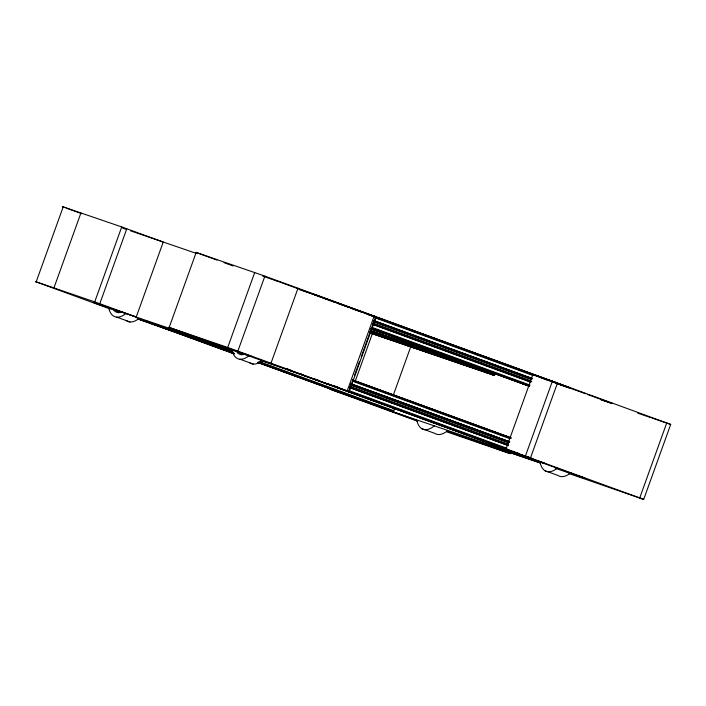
<?xml version="1.0" encoding="UTF-8"?>
<svg xmlns="http://www.w3.org/2000/svg" width="706" height="706" viewBox="0 0 706 706"><rect width="100%" height="100%" fill="white"/><g stroke="black" fill="none" stroke-linecap="round" stroke-linejoin="round"><path stroke-width="1.06" d="M487.211 370.712C488.102 372.636 489.787 374.162 484.766 371.806L484.616 370.588L369.909 331.405M488.852 371.029L488.34 371.877L485.657 370.968L485.04 369.397M495.038 374.392L494.147 375.23C488.826 373.889 490.997 373.518 492.956 372.812M495.109 373.748L493.988 374.012L491.544 373.121L491.676 371.956M289.186 369.626L290.554 370.615L291.251 370.182M542.111 462.006L542.164 462.554L543.814 462.933M110.392 309.043L35.3 281.57L36.182 281.853L63.196 206.884L122.297 227.129L163.236 242.052L136.223 317.02L93.669 302.424L119.464 311.849M36.182 281.853L53.93 287.907L80.934 212.938M53.93 287.907L94.71 301.894L121.723 226.926M136.223 317.02L99.802 303.712L126.806 228.744M349.126 391.768L347.149 391.018L374.154 316.05L376.139 316.791L349.126 391.768L168.734 327.284L169.175 327.425L196.18 252.457L263.047 275.464L670.7 424.43L643.695 499.407L569.071 473.558M169.175 327.425L227.703 347.467L254.707 272.498M643.695 499.407L237.869 351.103L264.882 276.134M270.989 363.184L298.003 288.216M349.055 390.594L353.124 379.298M354.606 375.195L359.416 361.843M361.269 356.706L369.406 334.115M370.147 332.058L375.698 316.65L376.139 316.791M355.074 381.646L372.459 333.373M381.399 331.485L381.496 332.517L383.94 333.417L385.061 333.153L371.506 328.519M393.445 394.778L410.98 346.081M257.399 362.372L392.968 411.783L394.954 408.006M555.225 468.21L585.336 478.518L505.867 449.484L532.871 374.515L556.54 382.696M505.867 449.484L525.37 456.182L552.374 381.214M530.453 458L557.458 383.031M639.733 497.915L666.738 422.947M315.9 295.426L317.603 295.487L317.876 296.246M568.824 387.815L570.527 387.868M378.645 330.946L375.61 330.373L374.921 329.446M140.741 318.971L140.044 319.394L138.641 318.847M287.677 369.37L285.868 368.832L543.479 462.995M390.091 410.539L388.282 410.001M378.751 318.812L379.872 318.547L367.358 314.267M385.308 320.798L385.75 320.692L375.018 316.95M416.09 348.42L387.832 338.35M565.718 386.411L567.368 386.791L567.421 387.338L556.434 383.287M538.74 460.718L539.013 461.477L540.461 461.9M670.7 424.43L652.079 418.058M63.196 206.884L62.304 206.593L64.678 207.502M196.18 252.457L195.738 252.316L216.945 260.064M137.997 318.653L232.821 350.917M260.532 360.387L290.748 370.668M388.406 410.23L544.282 463.304M446.907 431.128L540.69 463.03M569.866 472.958L576.114 475.085M578.196 475.8L583.412 477.574M446.474 431.022L540.258 462.933M570.474 473.214L575.69 474.979M577.773 475.694L584.021 477.821M122.747 228.17L125.924 229.265M130.513 230.809L196.1 253.304M262.738 276.152L277.926 281.394M299.353 289.592L316.623 295.558M356.186 309.969L375.698 316.65M375.098 317.118L388.203 321.592M378.425 318.38L381.549 319.447M488.499 358.798L495.797 361.295M564.341 386.156L569.548 387.938M600.956 399.596L611.978 403.417M600.921 399.64L612.349 403.541L587.577 394.495M637.8 413.178L651.064 417.714M386.694 333.753L397.116 337.318M370.791 328.599L396.975 337.53M400.108 338.598L405.323 340.38M370.765 328.775L384.523 333.444M371.065 328.961L383.94 333.417M371.382 330.576L472.526 365.126M475.659 366.193L478.783 367.261M491.5 372L488.375 370.932L491.447 372.08M370.262 330.867L484.969 370.041M478.659 368.073L482.833 369.503M486.602 370.835L489.893 371.974M478.783 368.232L482.957 369.653M486.725 370.977L491.297 372.503M478.58 368.373L482.295 369.626M486.46 371.047L491.27 372.759M486.628 371.259L489.752 372.327M478.659 368.656L481.854 369.723M486.328 371.338L491.358 372.98M486.302 371.418L491.244 373.147M486.328 371.603L491.076 373.183M369.838 332.049L484.537 371.232M370.95 332.729L494.685 374.939M370.059 332.623L490.838 373.942M369.847 332.8L494.147 375.23M369.476 332.808L493.565 375.204M173.138 331.458L137.202 318.83M349.894 396.022L329.94 389.2L417.405 421.155M447.022 431.084L510.341 453.684L446.924 431.922M227.703 347.467L237.869 351.103M94.71 301.894L99.802 303.712M525.37 456.182L529.535 457.664M314.17 294.34L569.212 387.417M313.835 294.402L570.748 388.123M276.717 280.926L585.512 393.745M316.932 295.805L320.03 296.935M322.766 297.967L327.919 299.847M330.355 300.703L335.518 302.592M338.245 303.624L343.407 305.504M343.778 305.61L348.932 307.489M351.667 308.522L358.895 311.161M359.257 311.267L362.354 312.396M367.155 314.179L374.374 316.817M378.504 318.327L389.862 322.474M393.992 323.983L403.285 327.381M407.415 328.89L418.773 333.038M422.894 334.538L434.252 338.695M438.382 340.195L449.74 344.343M451.805 345.102L465.228 350M467.293 350.758L474.882 353.494M475.544 353.777L494.129 360.563M496.556 361.419L509.617 366.22M512.044 367.076L525.096 371.877M525.467 371.974L556.072 383.19M375.68 317.356L533.63 375.054M540.858 377.692L548.085 380.331M556.346 383.349L563.564 385.988M224.031 262.65L233.139 265.977M375.548 317.982L532.456 375.292M66.267 208.085L81.737 213.733M374.542 320.762L531.98 378.328M373.942 320.877L532.377 378.672M373.774 320.956L532.236 378.822M434.049 343.151L436.361 343.963M434.366 343.469L436.432 344.219M373.536 321.354L531.477 379.051M373.342 321.804L531.283 379.501M372.856 323.145L530.806 380.843M372.715 323.613L531.697 381.681M372.786 324.107L531.036 381.805M372.653 324.072L530.594 381.761M373.147 324.654L530.056 381.964M372.141 327.434L530.091 385.123M371.85 327.999L528.768 385.317M376.739 329.914L383.967 332.552M390.162 334.812L397.39 337.459M405.65 340.469L412.878 343.107M421.129 346.125L428.357 348.764M436.617 351.782L441.779 353.671M452.105 357.439L457.267 359.328M467.584 363.096L472.746 364.984M481.007 368.002L486.169 369.882M496.495 373.65L501.657 375.539M511.982 379.307L515.071 380.446M372.521 328.466L383.879 332.614M384.24 332.72L397.293 337.521M399.728 338.368L433.793 350.82M434.464 351.094L442.053 353.83M444.118 354.589L478.183 367.032M478.853 367.305L486.443 370.05M490.573 371.559L503.996 376.457M506.061 377.216L515.345 380.605M519.475 382.114L528.768 385.511M372.83 328.811L528.715 385.75M371.488 328.361L529.579 386.226M371.1 328.484L529.182 386.147M371.85 328.784L528.768 386.103M406.074 344.713L413.301 347.352M394.416 340.495L415.057 348.04M391.68 339.789L411.289 346.955L411.016 346.196M352.621 379.907L510.57 437.596M352.841 380.163L511.268 437.958M352.982 380.331L511.047 438.073M352.982 380.605L358.145 382.484M360.21 383.243L371.568 387.391M375.698 388.9L387.056 393.048M391.186 394.557L402.535 398.705M404.6 399.455L418.023 404.353M420.088 405.112L433.51 410.01M435.576 410.768L454.152 417.555M457.25 418.684L462.412 420.573M464.477 421.323L467.575 422.453M472.738 424.341L480.998 427.359M486.16 429.248L494.412 432.257M501.639 434.905L509.9 437.914M352.894 380.666L510.57 438.197M441.4 413.125L444.498 414.254M485.79 429.336L488.887 430.466M501.278 434.993L504.375 436.123M352.753 381.284L509.67 438.602M350.723 383.685L509.697 441.753M352.276 384.311L438.991 415.993M441.056 416.743L454.479 421.65M456.544 422.4L483.381 432.204M485.446 432.954L498.868 437.861M500.933 438.611L508.161 441.25M351.641 384.285L509.591 441.982M350.979 384.258L509.45 442.124M351.138 384.346L509.317 442.15M394.742 400.417L396.807 401.176M350.741 384.655L508.691 442.353M351.579 385.485L508.497 442.803M350.061 386.447L508.011 444.145M350.961 387.294L507.879 444.612M350.052 387.356L508.249 445.107M349.355 387.135L508.338 445.204M349.373 387.338L508.355 445.407M349.32 387.576L508.302 445.645M349.355 390.736L506.264 448.054M333.576 385.644L338.739 387.532M349.064 391.3L507.014 448.998M286.848 368.709L289.945 369.838M300.182 373.668L303.642 374.904M313.967 378.672L319.13 380.56M327.381 383.579L338.739 387.726M339.409 388L402.473 410.936M402.747 411.104L446.863 427.156M447.136 427.315L462.351 432.813M462.624 432.972L475.765 437.711M478.103 438.629L510.111 450.322M510.773 450.596L518.089 453.173M526.261 456.252L531.424 458.141M249.359 355.55L251.009 356.151L94.092 302.724L95.751 303.333M543.673 463.057L545.323 463.657M286.089 369.088L540.328 461.918M170.967 329.34L232.909 351.959M259.746 361.763L393.957 410.786M145.904 320.859L149.001 321.989M155.196 324.248L233.651 352.912M258.431 361.957L393.666 411.36M145.542 320.948L149.001 322.183M153.131 323.683L156.229 324.822M161.392 326.701L173.773 331.229M176.871 332.358L181.001 333.867M181.671 334.141L189.261 336.886M191.326 337.636L218.172 347.44M222.293 348.949L233.651 353.097M259.093 362.425L262.561 363.661M265.288 364.693L280.105 370.068M280.776 370.341L291.463 374.215M294.19 375.248L335.853 390.427M388.503 409.665L390.568 410.415M138.623 318.653L234.321 353.653M258.378 362.39L393.304 411.722M138.049 318.635L234.463 353.821M257.725 362.381L418.023 420.891M137.644 318.627L233.933 353.768M239.978 359.222L253.225 364.058M544.864 470.664L558.111 475.5A31.947 14.994 -69.9 0 0 570.827 472.773M116.746 317.118L129.983 321.962M421.632 428.568L434.878 433.405A31.947 14.994 -69.9 0 0 447.586 430.678M388.671 321.936L388.891 322.51M125.633 313.729A31.947 14.994 -69.9 0 1 108.556 307.26M121.97 311.884A27.155 12.743 -69.9 0 1 112.739 308.734M138.879 318.565A31.947 14.994 -69.9 0 1 126.33 320.577M118.476 312.705A27.155 12.743 -69.9 0 1 116.049 309.943M434.34 425.842A31.947 14.994 -69.9 0 1 416.858 420.502M557.581 467.937A31.947 14.994 -69.9 0 1 540.099 462.598M248.874 355.824A31.947 14.994 -69.9 0 1 231.797 349.355M243.332 354.553A27.155 12.743 -69.9 0 1 237.084 352.418M262.12 360.66A31.947 14.994 -69.9 0 1 249.562 362.672M241.708 354.809A27.155 12.743 -69.9 0 1 239.29 352.038"/></g></svg>
